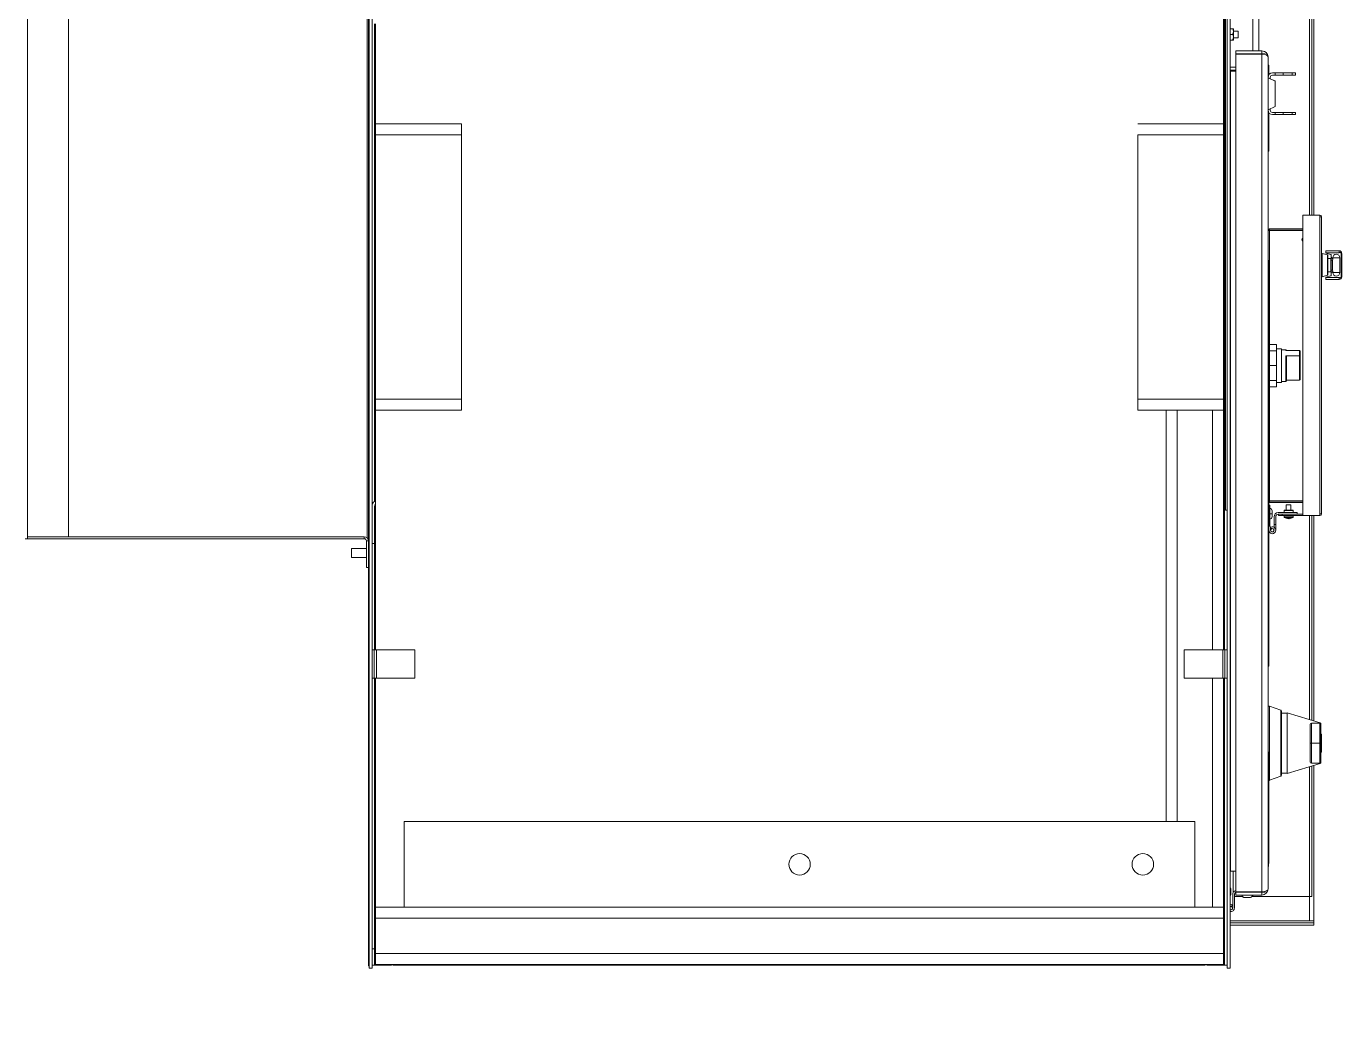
# Model space of a CAD drawing. Extents: x 1.3 to 36.8, y 1.2 to 24.4.
# Drawn here: x 14.9461 to 15.1856, y 10.9182 to 11.1018 of the extents above; entities that cross this region are included whole.
import ezdxf

# ---------------------------------------------------------------- set-up
doc = ezdxf.new("R2010")
doc.units = 0
doc.header["$LTSCALE"] = 96
doc.header["$MEASUREMENT"] = 0
doc.linetypes.add('DOT', pattern=[0.25, 0, -0.25])
doc.layers.add('E - Equipment New', color=7, linetype='Continuous')
doc.layers.add('NO PLOT - GRID', color=255, linetype='DOT', plot=False)

msp = doc.modelspace()

# ---------------------------------------------------------------- linework, layer by layer
at = {"layer": 'E - Equipment New', "color": 254, "linetype": 'Continuous', "lineweight": 15}
for p, q in [((15.00841825045119, 10.93075284882073), (15.00841825045119, 11.2789299433247)), ((15.00852241695585, 10.93036223111219), (15.00852241695585, 11.27932056714427)), ((15.00906929244213, 10.93036223111219), (15.00906929244213, 11.27932056714427)), ((15.16474637848483, 10.93036223111219), (15.16474637848483, 11.27932056714427)), ((15.16529325549887, 10.93036223111219), (15.16529325549887, 11.27932056714427)), ((15.16427762501251, 10.98830494156962), (15.16427762501251, 11.22137785821461)), ((15.17977889033594, 11.06741952293631), (15.17977889033594, 11.20286105794478)), ((15.18017293022715, 11.20298908729871), (15.18017293022715, 11.06741952293631)), ((15.18056354793569, 11.06741952293631), (15.18056354793569, 11.20311600902654)), ((14.9463088736962, 11.20119556585315), (14.9463088736962, 11.00848722724713)), ((14.95382189077029, 11.20080494088776), (14.95382189077029, 11.00887785717774)), ((15.16443387209592, 11.19598723279023), (15.16443387209592, 11.01369556928564)), ((15.1640953326745, 11.12567473367159), (15.1640953326745, 11.08400806458488)), ((15.16943387654184, 11.11238306781569), (15.16943387654184, 11.09729973044078)), ((15.1705276305699, 11.11238306781569), (15.1705276305699, 11.09729973044078)), ((15.00818942788696, 11.10432876532963), (15.00818942788696, 11.00864903537739)), ((15.00951200065986, 11.10223723116449), (15.00951200065986, 11.01529382637294)), ((15.00964220859971, 11.01535788229942), (15.00964220859971, 11.10223723116449)), ((15.00972033366918, 11.10223723116449), (15.00972033366918, 11.08400806458488)), ((15.16529325549887, 11.10130936744175), (15.16577553881485, 11.10130936744175)), ((15.16577553881485, 11.10130936744175), (15.16589856628213, 11.10130936744175)), ((15.16589856628213, 11.10130936744175), (15.16589856628213, 11.10079673669866)), ((15.16529325549887, 11.10028410595557), (15.16577553881485, 11.10028410595557)), ((15.16529325549887, 11.09925884446939), (15.16577553881485, 11.09925884446939)), ((15.16577553881485, 11.09925884446939), (15.16589856628213, 11.09925884446939)), ((15.16589856628213, 11.10089926773611), (15.16673825991259, 11.10089926773611)), ((15.16589856628213, 11.10079673669866), (15.16589856628213, 11.09977147521248)), ((15.16589856628213, 11.09977147521248), (15.16589856628213, 11.09925884446939)), ((15.16673825991259, 11.09966895028607), (15.16589856628213, 11.09966895028607)), ((15.16673825991259, 11.09966895028607), (15.16673825991259, 11.10089926773611)), ((15.1641213779291, 11.09486744465756), (15.1641213779291, 11.0968726481536)), ((15.1641213779291, 11.0968726481536), (15.16427762501251, 11.0968726481536)), ((15.16634012562424, 11.09729973044078), (15.17110574722295, 11.09729973044078)), ((15.16634012562424, 11.09729973044078), (15.16634012562424, 11.09675285953779)), ((15.16634012562424, 11.09675285953779), (15.16904845321772, 11.09675285953779)), ((15.16634012562424, 10.94423759300113), (15.16634012562424, 11.09671603440775)), ((15.17110574722295, 11.09671603440775), (15.16634012562424, 11.09671603440775)), ((15.16904845321772, 11.09675285953779), (15.17165262423699, 11.09675285953779)), ((15.16904845321772, 11.09675285953779), (15.16904845321772, 11.09671603440775)), ((15.17110574722295, 11.09729973044078), (15.17110574722295, 11.09675285953779)), ((15.17110574722295, 10.94423759300113), (15.17110574722295, 11.09671603440775)), ((15.17165262423699, 11.09675285953779), (15.17165262423699, 11.09664770075292)), ((15.17219950125102, 10.94474764488513), (15.17219950125102, 11.09620598252376)), ((15.1641213779291, 11.09572681583842), (15.1640953326745, 11.09572681583842)), ((15.16412137792909, 11.09486744465756), (15.16412137792909, 11.09051588271873)), ((15.16427762501251, 11.09486744465756), (15.1641213779291, 11.09486744465756)), ((15.16529325549887, 11.09432056764353), (15.16634012562424, 11.09432056764353)), ((15.16529325549887, 11.0937736906295), (15.16634012562424, 11.0937736906295)), ((15.17235574833443, 11.09469556553256), (15.17219950125102, 11.09469556553256)), ((15.17235574833443, 11.09294205135041), (15.17235574833443, 11.09469556553256)), ((15.16529325549887, 11.09361744354608), (15.16537137904057, 11.09361744354608)), ((15.16537137904057, 11.09361744354608), (15.16537137904057, 10.94799243627964)), ((15.16634012562424, 11.09361744354608), (15.16537137904057, 11.09361744354608)), ((15.17230367004732, 11.09339143282436), (15.17219950125102, 11.09339143282436)), ((15.17219950125102, 11.09241691741847), (15.17350158064961, 11.09180974887889)), ((15.17230367004732, 11.09286053007019), (15.17230367004732, 11.09339143282436)), ((15.17260960095666, 11.09222569073925), (15.17260960095666, 11.09246048913721)), ((15.17260960095666, 11.09223870725551), (15.17350158064961, 11.09182276539515)), ((15.17351627159096, 11.09328070077056), (15.17301971288438, 11.09328070077056)), ((15.17301971288438, 11.09287060106493), (15.17351627159096, 11.09287060106493)), ((15.17350158064961, 11.09182276539515), (15.17350158064961, 11.09180974887889)), ((15.17350158064961, 11.09180974887889), (15.17350158064961, 11.08716472255334)), ((15.17351627159096, 11.09287060106493), (15.17351627159096, 11.09328070077056)), ((15.1749662137254, 11.09328070077056), (15.17351627159096, 11.09328070077056)), ((15.17351627159096, 11.09287060106493), (15.1749662137254, 11.09287060106493)), ((15.1749662137254, 11.09287060106493), (15.1749662137254, 11.09328070077056)), ((15.17662269680655, 11.09328070077056), (15.1749662137254, 11.09328070077056)), ((15.1749662137254, 11.09287060106493), (15.17662269680655, 11.09287060106493)), ((15.17662269680655, 11.09287060106493), (15.17662269680655, 11.09328070077056)), ((15.17722328986654, 11.09328070077056), (15.17662269680655, 11.09328070077056)), ((15.17662269680655, 11.09287060106493), (15.17722328986654, 11.09287060106493)), ((15.17722328986654, 11.09287060106493), (15.17722328986654, 11.09328070077056)), ((15.1640953326745, 11.09051588271873), (15.16427762501251, 11.09051588271873)), ((15.1640953326745, 11.09050285398039), (15.16427762501251, 11.09050285398039)), ((15.16427762501251, 11.09008604435229), (15.1640953326745, 11.09008604435229)), ((15.1640953326745, 11.08888841485786), (15.16427762501251, 11.08888841485786)), ((15.16427762501251, 11.08847160522976), (15.1640953326745, 11.08847160522976)), ((15.16412137792909, 11.08847160522976), (15.16412137792909, 11.04116692073616)), ((15.17350158064961, 11.08716472255334), (15.17219950125102, 11.08655754179169)), ((15.17260960095666, 11.08651397007295), (15.17260960095666, 11.08674878069299)), ((15.17230367004732, 11.08167473488042), (15.17230367004732, 11.08611394136205)), ((15.17235574833443, 11.07907056386116), (15.17235574833443, 11.08603240785974)), ((15.17351627159096, 11.08610387036731), (15.17301971288438, 11.08610387036731)), ((15.17301971288438, 11.08569375843959), (15.17351627159096, 11.08569375843959)), ((15.17351627159096, 11.08569375843959), (15.17351627159096, 11.08610387036731)), ((15.17351627159096, 11.08610387036731), (15.1749662137254, 11.08610387036731)), ((15.1749662137254, 11.08569375843959), (15.17351627159096, 11.08569375843959)), ((15.1749662137254, 11.08610387036731), (15.1749662137254, 11.08569375843959)), ((15.1749662137254, 11.08610387036731), (15.17662269680655, 11.08610387036731)), ((15.17662269680655, 11.08569375843959), (15.1749662137254, 11.08569375843959)), ((15.17662269680655, 11.08569375843959), (15.17662269680655, 11.08610387036731)), ((15.17662269680655, 11.08610387036731), (15.17722328986654, 11.08610387036731)), ((15.17722328986654, 11.08569375843959), (15.17662269680655, 11.08569375843959)), ((15.17722328986654, 11.08610387036731), (15.17722328986654, 11.08569375843959)), ((15.02534533381282, 11.08400806458488), (15.00972033366918, 11.08400806458488)), ((15.00972033366918, 11.08202889412135), (15.00972033366918, 11.08400806458488)), ((15.02534533381282, 11.08202889412135), (15.00972033366918, 11.08202889412135)), ((15.00972033366918, 11.03390390021775), (15.00972033366918, 11.08202889412135)), ((15.02534533381282, 11.08202889412135), (15.02534533381282, 11.08400806458488)), ((15.02534533381282, 11.03390390021775), (15.02534533381282, 11.08202889412135)), ((15.1640953326745, 11.08400806458488), (15.1484703310031, 11.08400806458488)), ((15.1640953326745, 11.08202889412135), (15.1484703310031, 11.08202889412135)), ((15.1484703310031, 11.03390390021775), (15.1484703310031, 11.08202889412135)), ((15.1640953326745, 11.08202889412135), (15.1640953326745, 11.08400806458488)), ((15.1640953326745, 11.03390390021775), (15.1640953326745, 11.08202889412135)), ((15.17230367004732, 11.08167473488042), (15.17219950125102, 11.08167473488042)), ((15.17235574833443, 11.07907056386116), (15.17219950125102, 11.07907056386116)), ((15.18164823317965, 11.06741952293631), (15.17855886998914, 11.06741952293631)), ((15.17855886998914, 11.01273202930848), (15.17855886998914, 11.06741952293631)), ((15.18164823317965, 11.06741952293631), (15.18164823317965, 11.06712346746841)), ((15.18164823317965, 11.06712346746841), (15.18194428864755, 11.06712346746841)), ((15.18164823317965, 11.01302808477638), (15.18164823317965, 11.06712346746841)), ((15.18194428864755, 11.06712346746841), (15.18194428864755, 11.01302808477638)), ((15.17249477450573, 11.06490390089384), (15.17249477450573, 11.06465988704681)), ((15.17249477450573, 11.06490390089384), (15.17855886998914, 11.06490390089384)), ((15.17249477450573, 11.06465988704681), (15.17855886998914, 11.06465988704681)), ((15.17855886998914, 11.06462306191678), (15.17249477450573, 11.06462306191678)), ((15.17249477450573, 11.06462306191678), (15.17249477450573, 11.04384921529713)), ((15.18194428864755, 11.06041952160086), (15.18207450269845, 11.06041952160086)), ((15.18207450269845, 11.06041952160086), (15.18305439581998, 11.06015696685697)), ((15.18207450269845, 11.05830494270202), (15.18207450269845, 11.06041952160086)), ((15.1827515815413, 11.06090882039133), (15.18514741496796, 11.06090882039133)), ((15.1827515815413, 11.06057028096991), (15.1827515815413, 11.06090882039133)), ((15.1827515815413, 11.06057028096991), (15.18514741496796, 11.06057028096991)), ((15.1827515815413, 11.06057028096991), (15.1827515815413, 11.0604817442152)), ((15.18366377655621, 11.06023731481742), (15.1827515815413, 11.0604817442152)), ((15.18514741496796, 11.06090882039133), (15.18514741496796, 11.06057028096991)), ((15.18553804489857, 11.06044006691901), (15.18553804489857, 11.05616924404722)), ((15.18553804489857, 11.06044006691901), (15.18561616844028, 11.06044006691901)), ((15.18561616844028, 11.06044006691901), (15.18561616844028, 11.05616924404722)), ((15.17232970307984, 11.05913946639222), (15.17219950125102, 11.05913946639222)), ((15.17232970307984, 10.98532057827691), (15.17232970307984, 11.05913946639222)), ((15.18207450269845, 11.05619036380317), (15.18207450269845, 11.05830494270202)), ((15.18305439581998, 11.05830494270202), (15.18305439581998, 11.06015696685697)), ((15.18305439581998, 11.05645291854706), (15.18305439581998, 11.05830494270202)), ((15.18311616621732, 11.05830494270202), (15.18311616621732, 11.06007647223155)), ((15.18311616621732, 11.05950319552257), (15.18372554695355, 11.05951384095511)), ((15.18311616621732, 11.05653341317249), (15.18311616621732, 11.05830494270202)), ((15.18364605453877, 11.05939608120475), (15.18372554695355, 11.05943561963676)), ((15.18364605453877, 11.05939608120475), (15.18364605453877, 11.05721380419928)), ((15.18372554695355, 11.060156820192), (15.18372554695355, 11.05966974582026)), ((15.18372554695355, 11.05943561963676), (15.18372554695355, 11.05966974582026)), ((15.18372554695355, 11.05922781981572), (15.18372554695355, 11.05738206558832)), ((15.18395774204826, 11.05922781981572), (15.18372554695355, 11.05922781981572)), ((15.18395774204826, 11.05922781981572), (15.18395774204826, 11.05738206558832)), ((15.18399349163516, 11.05965881927986), (15.18525967478187, 11.05965881927986)), ((15.18399349163516, 11.05965881927986), (15.18399349163516, 11.05944235400339)), ((15.18525967478187, 11.05695049168637), (15.18525967478187, 11.05965881927986)), ((15.18207450269845, 11.05619036380317), (15.18194428864755, 11.05619036380317)), ((15.18305439581998, 11.05645291854706), (15.18207450269845, 11.05619036380317)), ((15.18514741496796, 11.05570049057489), (15.18275122710095, 11.05570049057489)), ((15.1827515815413, 11.05612756675103), (15.18366377655621, 11.05637199614881)), ((15.1827515815413, 11.05612756675103), (15.1827515815413, 11.05603902999632)), ((15.18514741496796, 11.05603902999632), (15.1827515815413, 11.05603902999632)), ((15.1827515815413, 11.05570049057489), (15.1827515815413, 11.05603902999632)), ((15.18372554695355, 11.05709603222684), (15.18311616621732, 11.05710668988146)), ((15.18372554695355, 11.05717426576727), (15.18364605453877, 11.05721380419928)), ((15.18372554695355, 11.05738206558832), (15.18395774204826, 11.05738206558832)), ((15.18372554695355, 11.05694013958377), (15.18372554695355, 11.05717426576727)), ((15.18372554695355, 11.05694013958377), (15.18372554695355, 11.05645249077423)), ((15.18399349163516, 11.05716753140065), (15.18399349163516, 11.05695049168637)), ((15.18399349163516, 11.05695049168637), (15.18525967478187, 11.05695049168637)), ((15.18514741496796, 11.05603902999632), (15.18514741496796, 11.05570049057489)), ((15.18553804489857, 11.05616924404722), (15.18561616844028, 11.05616924404722)), ((15.17245471052424, 11.04503410938316), (15.17232970307984, 11.04503410938316)), ((15.17245471052424, 11.03498202220422), (15.17245471052424, 11.04503410938316)), ((15.17245471052424, 11.04503410938316), (15.17245991713073, 11.04503410938316)), ((15.17245991713073, 11.04503410938316), (15.17245991713073, 11.04060532833662)), ((15.17376199652933, 11.04384921529713), (15.17245991713073, 11.04384921529713)), ((15.17376199652933, 11.04272417274173), (15.17376199652933, 11.04384921529713)), ((15.1640953326745, 11.04116692073616), (15.16427762501251, 11.04116692073616)), ((15.17376199652933, 11.04272417274173), (15.17245991713073, 11.04272417274173)), ((15.17376199652933, 11.04306796765798), (15.17467345821938, 11.04306796765798)), ((15.17376199652933, 11.04000807190473), (15.17376199652933, 11.04272417274173)), ((15.17467345821938, 11.03694817615149), (15.17467345821938, 11.04306796765798)), ((15.17467345821938, 11.04287264658163), (15.17545470585853, 11.04287264658163)), ((15.17545470585853, 11.04287264658163), (15.17545470585853, 11.04277626325092)), ((15.17792866282689, 11.04277626325092), (15.17545470585853, 11.04277626325092)), ((15.17792866282689, 11.04177124153087), (15.17545470585853, 11.04177124153087)), ((15.17545470585853, 11.04177124153087), (15.17545470585853, 11.03714348500576)), ((15.17558491990943, 11.03727368683457), (15.17558491990943, 11.04166548386404)), ((15.17792866282689, 11.04277626325092), (15.17792866282689, 11.04177124153087)), ((15.17792866282689, 11.04177124153087), (15.17792866282689, 11.03739406211027)), ((15.1780588768778, 11.04176984821363), (15.1780588768778, 11.0426231694644)), ((15.1780588768778, 11.03755606579384), (15.1780588768778, 11.04176984821363)), ((15.1640953326745, 11.03999504316639), (15.16427762501251, 11.03999504316639)), ((15.1640953326745, 11.0387190090224), (15.16427762501251, 11.0387190090224)), ((15.17245991713073, 11.04000807190473), (15.17245991713073, 11.04060532833662)), ((15.17376199652933, 11.04000807190473), (15.17245991713073, 11.04000807190473)), ((15.17245991713073, 11.03941080325077), (15.17245991713073, 11.04000807190473)), ((15.17245991713073, 11.03941080325077), (15.17245991713073, 11.03498202220422)), ((15.17376199652933, 11.03729197106774), (15.17376199652933, 11.04000807190473)), ((15.1640953326745, 11.03637525388286), (15.16427762501251, 11.03637525388286)), ((15.16412137792909, 11.03637525388286), (15.16412137792909, 11.02129712922549)), ((15.17376199652933, 11.03729197106774), (15.17245991713073, 11.03729197106774)), ((15.17376199652933, 11.03616691629025), (15.17376199652933, 11.03729197106774)), ((15.17467345821938, 11.03694817615149), (15.17376199652933, 11.03694817615149)), ((15.17545470585853, 11.03714348500576), (15.17467345821938, 11.03714348500576)), ((15.17792866282689, 11.03739406211027), (15.17558491990943, 11.03739406211027)), ((15.02534533381282, 11.03390390021775), (15.00972033366918, 11.03390390021775)), ((15.00972033366918, 11.03192472975423), (15.00972033366918, 11.03390390021775)), ((15.02534533381282, 11.03192472975423), (15.02534533381282, 11.03390390021775)), ((15.1640953326745, 11.03390390021775), (15.1484703310031, 11.03390390021775)), ((15.1484703310031, 11.03192472975423), (15.1484703310031, 11.03390390021775)), ((15.1640953326745, 11.03192472975423), (15.1640953326745, 11.03390390021775)), ((15.17245471052424, 11.03498202220422), (15.17232970307984, 11.03498202220422)), ((15.17245471052424, 11.03498202220422), (15.17245991713073, 11.03498202220422)), ((15.17376199652933, 11.03616691629025), (15.17245991713073, 11.03616691629025)), ((15.17249477450573, 11.03616691629025), (15.17249477450573, 11.0153930696706)), ((15.02534533381282, 11.03192472975423), (15.00972033366918, 11.03192472975423)), ((15.00972033366918, 11.03192472975423), (15.00972033366918, 10.98830494156962)), ((15.1640953326745, 11.03192472975423), (15.1484703310031, 11.03192472975423)), ((15.15367866081954, 11.03192472975423), (15.15367866081954, 10.95705493822682)), ((15.15565783128306, 11.03192472975423), (15.15565783128306, 10.95705493822682)), ((15.16211616221098, 11.03192472975423), (15.16211616221098, 10.98830494156962)), ((15.1640953326745, 11.03192472975423), (15.1640953326745, 10.98830494156962)), ((15.1640953326745, 11.02129712922549), (15.16427762501251, 11.02129712922549)), ((15.16427762501251, 11.01965649818339), (15.1640953326745, 11.01965649818339)), ((15.16412137792909, 11.01965649818339), (15.16412137792909, 10.98830494156962)), ((15.17855886998914, 11.0153930696706), (15.17249477450573, 11.0153930696706)), ((15.17249477450573, 11.01535624454057), (15.17855886998914, 11.01535624454057)), ((15.17249477450573, 11.01511223069354), (15.17249477450573, 11.01535624454057)), ((15.17249477450573, 11.01511223069354), (15.17855886998914, 11.01511223069354)), ((15.00951200065986, 11.0143466028739), (15.00951200065986, 11.00762785606626)), ((15.00964220859971, 10.98830494156962), (15.00964220859971, 11.01470081100316)), ((15.16474637848483, 11.01369556928564), (15.16443387209592, 11.01369556928564)), ((15.17232970307984, 11.01460701875362), (15.17251199541785, 11.01460701875362)), ((15.17251199541785, 11.01460701875362), (15.17251199541785, 11.01085021994215)), ((15.17295470363558, 11.01304452347531), (15.17295470363558, 11.01356185971959)), ((15.17295470363558, 11.01304452347531), (15.17295470363558, 11.01253030386169)), ((15.17329846188558, 11.01109139826639), (15.17329846188558, 11.01250990520852)), ((15.17361095605241, 11.01250990520852), (15.17361095605241, 11.01109139826639)), ((15.17407787621259, 11.01328931953552), (15.17751720647026, 11.01328931953552)), ((15.17751720647026, 11.01297681314661), (15.17407787621259, 11.01297681314661)), ((15.17413178781185, 11.01273202930848), (15.17413178781185, 11.01297681314661)), ((15.17478283362218, 11.01273202930848), (15.17413178781185, 11.01273202930848)), ((15.17478283362218, 11.01297681314661), (15.17478283362218, 11.01273202930848)), ((15.17855886998914, 11.01297681314661), (15.17478283362218, 11.01297681314661)), ((15.17855886998914, 11.01273202930848), (15.17478283362218, 11.01273202930848)), ((15.17511616643711, 11.01245948912442), (15.17511616643711, 11.01273202930848)), ((15.17511616643711, 11.01245948912442), (15.17679325594681, 11.01245948912442)), ((15.17514475388455, 11.01362765118157), (15.17521652194414, 11.01369941924116)), ((15.17514475388455, 11.01328931953552), (15.17514475388455, 11.01362765118157)), ((15.17514475388455, 11.01362765118157), (15.17676466849936, 11.01362765118157)), ((15.17514818828931, 11.01239642318649), (15.1767612340946, 11.01239642318649)), ((15.17669290043977, 11.01369941924116), (15.17521652194414, 11.01369941924116)), ((15.17552762279374, 11.01369941924116), (15.17552762279374, 11.01468515451741)), ((15.17552762279374, 11.01468515451741), (15.1763817873681, 11.01468515451741)), ((15.1763817873681, 11.01468515451741), (15.1763817873681, 11.01369941924116)), ((15.17669290043977, 11.01369941924116), (15.17676466849936, 11.01362765118157)), ((15.17676466849936, 11.01362765118157), (15.17676466849936, 11.01328931953552)), ((15.17679325594681, 11.01273202930848), (15.17679325594681, 11.01245948912442)), ((15.17751720647026, 11.01328931953552), (15.17751720647026, 11.01297681314661)), ((15.18164823317965, 11.01273202930848), (15.17855886998914, 11.01273202930848)), ((15.17977889033594, 10.97557038872058), (15.17977889033594, 11.01273202930848)), ((15.18017293022715, 11.01273202930848), (15.18017293022715, 10.97544992789031)), ((15.18056354793569, 10.97533049371485), (15.18056354793569, 11.01273202930848)), ((15.18164823317965, 11.01302808477638), (15.18194428864755, 11.01302808477638)), ((15.18164823317965, 11.01273202930848), (15.18164823317965, 11.01302808477638)), ((15.17236095494093, 11.01057056650695), (15.17232970307984, 11.01062469810367)), ((15.17236095494093, 11.01004973474751), (15.17236095494093, 11.01057056650695)), ((15.17251199541785, 11.01085021994215), (15.17267346132984, 11.01057056650695)), ((15.17267346132984, 11.01057056650695), (15.17267346132984, 11.01004973474751)), ((15.17279152663224, 11.01029438414275), (15.17273887390732, 11.01062381811384)), ((15.17329846188558, 11.01109139826639), (15.17361095605241, 11.01109139826639)), ((15.17329846188558, 11.01059100182637), (15.17329846188558, 11.01109139826639)), ((15.17361095605241, 11.01109139826639), (15.17361095605241, 11.01004973474751)), ((14.94591824987662, 11.00848722724713), (14.9463088736962, 11.00848722724713)), ((14.9463088736962, 11.00887785717774), (14.9463088736962, 11.00848722724713)), ((14.9463088736962, 11.00887785717774), (15.0076370005204, 11.00887785717774)), ((14.9463088736962, 11.00848722724713), (15.0076370005204, 11.00848722724713)), ((15.0076370005204, 11.00848722724713), (15.0076370005204, 11.00887785717774)), ((15.00802762586774, 11.00809660953859), (15.00841825045119, 11.00809660953859)), ((15.00802762586774, 11.00327889743068), (15.00802762586774, 11.00809660953859)), ((15.00831358284121, 11.00848722724713), (15.00841825045119, 11.00848722724713)), ((15.00906929244213, 11.00762785606626), (15.00951200065986, 11.00762785606626)), ((15.00951200065986, 11.00762785606626), (15.00951200065986, 10.98830494156962)), ((15.00534246293713, 11.00670328008331), (15.00802762586773, 11.00670328008331)), ((15.00534246293713, 11.00670328008331), (15.00534246293713, 11.00506285681659)), ((15.00802762586773, 11.00506285681659), (15.00534246293713, 11.00506285681659)), ((15.00841825045119, 11.00327889743068), (15.00802762586774, 11.00327889743068)), ((15.00906929244213, 10.98830494156962), (15.00945991702559, 10.98830494156962)), ((15.00945991702559, 10.98830494156962), (15.00945991702559, 10.9830965995311)), ((15.00945991702559, 10.98830494156962), (15.00985054237292, 10.98830494156962)), ((15.00985054237292, 10.98830494156962), (15.00985054237292, 10.9830965995311)), ((15.00985054237292, 10.98830494156962), (15.01688179232298, 10.98830494156962)), ((15.01688179232298, 10.98830494156962), (15.01688179232298, 10.9830965995311)), ((15.16396513084568, 10.98830494156962), (15.15693387764913, 10.98830494156962)), ((15.15693387764913, 10.9830965995311), (15.15693387764913, 10.98830494156962)), ((15.16396513084568, 10.9830965995311), (15.16396513084568, 10.98830494156962)), ((15.16396513084568, 10.98830494156962), (15.16435574855422, 10.98830494156962)), ((15.16474637848483, 10.98830494156962), (15.16435574855422, 10.98830494156962)), ((15.16435574855422, 10.9830965995311), (15.16435574855422, 10.98830494156962)), ((15.17232970307984, 10.98532057827691), (15.17219950125102, 10.98532057827691)), ((15.00906929244213, 10.9830965995311), (15.00945991702559, 10.9830965995311)), ((15.00985054237292, 10.9830965995311), (15.00945991702559, 10.9830965995311)), ((15.00951200065986, 10.9830965995311), (15.00951200065986, 10.93387786382151)), ((15.00964220859971, 10.93387786382151), (15.00964220859971, 10.9830965995311)), ((15.00972033366918, 10.9830965995311), (15.00972033366918, 10.94142993655541)), ((15.00985054237292, 10.9830965995311), (15.01688179232298, 10.9830965995311)), ((15.16396513084568, 10.9830965995311), (15.15693387764913, 10.9830965995311)), ((15.16211616221098, 10.9830965995311), (15.16211616221098, 10.94142993655541)), ((15.16435574855422, 10.9830965995311), (15.16396513084568, 10.9830965995311)), ((15.1640953326745, 10.9830965995311), (15.1640953326745, 10.94142993655541)), ((15.16412137792909, 10.9830965995311), (15.16412137792909, 10.94799243627964)), ((15.16427762501251, 10.93090912034831), (15.16427762501251, 10.9830965995311)), ((15.16474637848483, 10.9830965995311), (15.16435574855422, 10.9830965995311)), ((15.17247468140458, 10.97803920019284), (15.17452520437693, 10.97729287103908)), ((15.17247468140458, 10.96453177183013), (15.17247468140458, 10.97803920019284)), ((15.17452520437693, 10.97729287103908), (15.17452520437693, 10.96527810098388)), ((15.17466012392902, 10.97710017771015), (15.17466012392902, 10.96547076986865)), ((15.17466012392902, 10.97674500403649), (15.17568539763727, 10.97674500403649)), ((15.17568539763727, 10.9768219053701), (15.1816918660088, 10.9749855377009)), ((15.17568539763727, 10.96574906665287), (15.17568539763727, 10.9768219053701)), ((15.17988897461944, 10.97473613391615), (15.17988897461944, 10.97128713599241)), ((15.18009402447226, 10.97128713599241), (15.18009402447226, 10.9749411715469)), ((15.18163191670153, 10.9749411715469), (15.18009402447226, 10.9749411715469)), ((15.18163191670153, 10.9749411715469), (15.18163191670153, 10.97128713599241)), ((15.1816918660088, 10.9749855377009), (15.1816918660088, 10.97493222498361)), ((15.18183696655435, 10.97473613391615), (15.18183696655435, 10.97478944663345)), ((15.18183696655435, 10.97128713599241), (15.18183696655435, 10.97473613391615)), ((15.1819394975918, 10.97292589705612), (15.18183696655435, 10.97292589705612)), ((15.1819394975918, 10.96964505052268), (15.1819394975918, 10.97292589705612)), ((15.17226460827647, 10.96969557660551), (15.17219950125102, 10.96969557660551)), ((15.17226460827647, 10.96872159897117), (15.17226460827647, 10.96969557660551)), ((15.18009402447226, 10.97128713599241), (15.17988897461944, 10.97128713599241)), ((15.17988897461944, 10.97128713599241), (15.17988897461944, 10.97128383603055)), ((15.18009402447226, 10.97128383603055), (15.17988897461944, 10.97128383603055)), ((15.17988897461944, 10.97128383603055), (15.17988897461944, 10.96783483810681)), ((15.18009402447226, 10.97128383603055), (15.18009402447226, 10.97128713599241)), ((15.18009402447226, 10.97128713599241), (15.18163191670153, 10.97128713599241)), ((15.18163191670153, 10.97128383603055), (15.18009402447226, 10.97128383603055)), ((15.18009402447226, 10.96762980047607), (15.18009402447226, 10.97128383603055)), ((15.18163191670153, 10.97128713599241), (15.18163191670153, 10.97128383603055)), ((15.18183696655435, 10.97128713599241), (15.18163191670153, 10.97128713599241)), ((15.18183696655435, 10.97128383603055), (15.18163191670153, 10.97128383603055)), ((15.18163191670153, 10.97128383603055), (15.18163191670153, 10.96762980047607)), ((15.18183696655435, 10.97128383603055), (15.18183696655435, 10.97128713599241)), ((15.18183696655435, 10.96783483810681), (15.18183696655435, 10.97128383603055)), ((15.1819394975918, 10.96964505052268), (15.18183696655435, 10.96964505052268)), ((15.17219950125102, 10.96872159897117), (15.17226460827647, 10.96872159897117)), ((15.17226460827647, 10.96917474484607), (15.17232970307984, 10.96917474484607)), ((15.17226460827647, 10.94983618608575), (15.17226460827647, 10.96872159897117)), ((15.17226460827647, 10.96872159897117), (15.17232970307984, 10.96872159897117)), ((15.17232970307984, 10.96872159897117), (15.17232970307984, 10.96917474484607)), ((15.17232970307984, 10.94983618608575), (15.17232970307984, 10.96872159897117)), ((15.1816918660088, 10.96758543432206), (15.17568539763727, 10.96574906665287)), ((15.17977889033594, 10.94338307398642), (15.17977889033594, 10.96700058330239)), ((15.18009402447226, 10.96762980047607), (15.18163191670153, 10.96762980047607)), ((15.18017293022715, 10.96712104413265), (15.18017293022715, 10.94338307398642)), ((15.18056354793569, 10.93895599180913), (15.18056354793569, 10.96724047830812)), ((15.1816918660088, 10.96763874703935), (15.1816918660088, 10.96758543432206)), ((15.18183696655435, 10.96778152538951), (15.18183696655435, 10.96783483810681)), ((15.17452520437693, 10.96527810098388), (15.17247468140458, 10.96453177183013)), ((15.17568539763727, 10.96582596798647), (15.17466012392902, 10.96582596798647)), ((15.16412137792909, 10.94799243627964), (15.16427762501251, 10.94799243627964)), ((15.16412137792909, 10.94475546701696), (15.16412137792909, 10.94799243627964)), ((15.16537137904057, 10.94799243627964), (15.16529325549887, 10.94799243627964)), ((15.16537137904057, 10.94799243627964), (15.16634012562424, 10.94799243627964)), ((15.16585000795434, 10.94408344811564), (15.16585000795434, 10.94799243627964)), ((15.1640953326745, 10.94475546701696), (15.16427762501251, 10.94475546701696)), ((15.16427762501251, 10.94378151382679), (15.1640953326745, 10.94378151382679)), ((15.16412137792909, 10.93090912034831), (15.16412137792909, 10.94378151382679)), ((15.16542345732769, 10.94426849042188), (15.16542345732769, 10.94478580222199)), ((15.16542345732769, 10.94426849042188), (15.16542345732769, 10.94375425858618)), ((15.16576720335562, 10.941273689472), (15.16576720335562, 10.94373384771092)), ((15.16607970974452, 10.94373384771092), (15.16607970974452, 10.941273689472)), ((15.16756155151036, 10.94338307398642), (15.16607970974452, 10.94338307398642)), ((15.16634012562424, 10.94423759300113), (15.17110574722295, 10.94423759300113)), ((15.16904845321772, 10.94420078009318), (15.16634012562424, 10.94420078009318)), ((15.16634012562424, 10.94365389085706), (15.16634012562424, 10.94420078009318)), ((15.17110574722295, 10.94365389085706), (15.16634012562424, 10.94365389085706)), ((15.1689442966435, 10.94321118263933), (15.16790262090255, 10.94321118263933)), ((15.16904845321772, 10.94423759300113), (15.16904845321772, 10.94420078009318)), ((15.16904845321772, 10.94420078009318), (15.17165262423699, 10.94420078009318)), ((15.17978230029653, 10.94338307398642), (15.1692975147842, 10.94338307398642)), ((15.16941164457651, 10.94338307398642), (15.16941164457651, 10.94365389085706)), ((15.17110574722295, 10.94365389085706), (15.17110574722295, 10.94420078009318)), ((15.17165262423699, 10.94430593887804), (15.17165262423699, 10.94420078009318)), ((15.17978230029653, 10.93895599180913), (15.17978230029653, 10.94338307398642)), ((15.18017293022715, 10.94338307398642), (15.17978230029653, 10.94338307398642)), ((15.00972033366918, 10.94142993655541), (15.01492866730502, 10.94142993655541)), ((15.00972033366918, 10.94142993655541), (15.00972033366918, 10.93945076609189)), ((15.15888700285806, 10.94142993655541), (15.1640953326745, 10.94142993655541)), ((15.1640953326745, 10.94142993655541), (15.1640953326745, 10.93945076609189)), ((15.16567543997152, 10.94185841827087), (15.16556507458015, 10.94156606609351)), ((15.00972033366918, 10.93945076609189), (15.1640953326745, 10.93945076609189)), ((15.00972033366918, 10.93945076609189), (15.00972033366918, 10.93299244738605)), ((15.1640953326745, 10.93945076609189), (15.1640953326745, 10.93299244738605)), ((15.17978230029653, 10.93895599180913), (15.16529325549887, 10.93895599180913)), ((15.16529325549887, 10.93856534965643), (15.18056354793569, 10.93856534965643)), ((15.16529325549887, 10.9381747319479), (15.18056354793569, 10.9381747319479)), ((15.17978230029653, 10.93895599180913), (15.18056354793569, 10.93895599180913)), ((15.18056354793569, 10.9381747319479), (15.18056354793569, 10.93856534965643)), ((15.00906929244213, 10.93387786382151), (15.00951200065986, 10.93387786382151)), ((15.00964220859971, 10.93387786382151), (15.00951200065986, 10.93387786382151)), ((15.00951200065986, 10.93387786382151), (15.00951200065986, 10.93090912034831)), ((15.00972033366918, 10.93387786382151), (15.00964220859971, 10.93387786382151)), ((15.00906929244213, 10.93090912034831), (15.00951200065986, 10.93090912034831)), ((15.01005887538225, 10.93090912034831), (15.00951200065986, 10.93090912034831)), ((15.00972033366918, 10.93299244738605), (15.1640953326745, 10.93299244738605)), ((15.00972033366918, 10.93299244738605), (15.00972033366918, 10.93101327692253)), ((15.00972033366918, 10.93101327692253), (15.1640953326745, 10.93101327692253)), ((15.01005887538225, 10.93101327692253), (15.01005887538225, 10.93090912034831)), ((15.01005887538225, 10.93090912034831), (15.0125979378483, 10.93090912034831)), ((15.0125979378483, 10.93090912034831), (15.0125979378483, 10.93101327692253)), ((15.01287137559143, 10.93090912034831), (15.01287137559143, 10.93101327692253)), ((15.01287137559143, 10.93090912034831), (15.06115262498113, 10.93090912034831)), ((15.06505887539898, 10.93090912034831), (15.06115262498113, 10.93090912034831)), ((15.06505887539898, 10.93090912034831), (15.08019429106101, 10.93090912034831)), ((15.08019429106101, 10.93090912034831), (15.08019429106101, 10.93101327692253)), ((15.08019429106101, 10.93090912034831), (15.08181148015176, 10.93090912034831)), ((15.08181148015176, 10.93101327692253), (15.08181148015176, 10.93090912034831)), ((15.08181148015176, 10.93090912034831), (15.08194168809161, 10.93090912034831)), ((15.08194168809161, 10.93090912034831), (15.08194168809161, 10.93101327692253)), ((15.08233231191119, 10.93090912034831), (15.08194168809161, 10.93090912034831)), ((15.08233231191119, 10.93101327692253), (15.08233231191119, 10.93090912034831)), ((15.08233231191119, 10.93090912034831), (15.08246251985106, 10.93090912034831)), ((15.08246251985106, 10.93090912034831), (15.08246251985106, 10.93101327692253)), ((15.08246251985106, 10.93090912034831), (15.0840927315691, 10.93090912034831)), ((15.0840927315691, 10.93101327692253), (15.0840927315691, 10.93090912034831)), ((15.0840927315691, 10.93090912034831), (15.08422293950896, 10.93090912034831)), ((15.08422293950896, 10.93090912034831), (15.08422293950896, 10.93101327692253)), ((15.08461356332854, 10.93090912034831), (15.08422293950896, 10.93090912034831)), ((15.08461356332854, 10.93101327692253), (15.08461356332854, 10.93090912034831)), ((15.08461356332854, 10.93090912034831), (15.0847437712684, 10.93090912034831)), ((15.0847437712684, 10.93090912034831), (15.0847437712684, 10.93101327692253)), ((15.0847437712684, 10.93090912034831), (15.08637397687541, 10.93090912034831)), ((15.08637397687541, 10.93101327692253), (15.08637397687541, 10.93090912034831)), ((15.08637397687541, 10.93090912034831), (15.08650419092631, 10.93090912034831)), ((15.08650419092631, 10.93090912034831), (15.08650419092631, 10.93101327692253)), ((15.08689481474589, 10.93090912034831), (15.08650419092631, 10.93090912034831)), ((15.08689481474589, 10.93101327692253), (15.08689481474589, 10.93090912034831)), ((15.08689481474589, 10.93090912034831), (15.08702502268574, 10.93090912034831)), ((15.08702502268574, 10.93090912034831), (15.08702502268574, 10.93101327692253)), ((15.08702502268574, 10.93090912034831), (15.08865522829275, 10.93090912034831)), ((15.08865522829275, 10.93101327692253), (15.08865522829275, 10.93090912034831)), ((15.08865522829275, 10.93090912034831), (15.08878543623261, 10.93090912034831)), ((15.08878543623261, 10.93090912034831), (15.08878543623261, 10.93101327692253)), ((15.08917606005219, 10.93090912034831), (15.08878543623261, 10.93090912034831)), ((15.08917606005219, 10.93101327692253), (15.08917606005219, 10.93090912034831)), ((15.08917606005219, 10.93090912034831), (15.08930627410309, 10.93090912034831)), ((15.08930627410309, 10.93090912034831), (15.08930627410309, 10.93101327692253)), ((15.08930627410309, 10.93090912034831), (15.09093647971009, 10.93090912034831)), ((15.09093647971009, 10.93101327692253), (15.09093647971009, 10.93090912034831)), ((15.09093647971009, 10.93090912034831), (15.09106668764996, 10.93090912034831)), ((15.09106668764996, 10.93090912034831), (15.09106668764996, 10.93101327692253)), ((15.09145731146953, 10.93090912034831), (15.09106668764996, 10.93090912034831)), ((15.09145731146953, 10.93101327692253), (15.09145731146953, 10.93090912034831)), ((15.09145731146953, 10.93090912034831), (15.09158751940939, 10.93090912034831)), ((15.09158751940939, 10.93090912034831), (15.09158751940939, 10.93101327692253)), ((15.09158751940939, 10.93090912034831), (15.09321512782419, 10.93090912034831)), ((15.09321512782419, 10.93090912034831), (15.09321512782419, 10.93101327692253)), ((15.09321512782419, 10.93090912034831), (15.09630887263074, 10.93090912034831)), ((15.09630887263074, 10.93101327692253), (15.09630887263074, 10.93090912034831)), ((15.14578803644213, 10.93090912034831), (15.09630887263074, 10.93090912034831)), ((15.14578803644213, 10.93101327692253), (15.14578803644213, 10.93090912034831)), ((15.14578803644213, 10.93090912034831), (15.16076200452527, 10.93090912034831)), ((15.16076200452527, 10.93090912034831), (15.16076200452527, 10.93101327692253)), ((15.16103543692125, 10.93101327692253), (15.16103543692125, 10.93090912034831)), ((15.16103543692125, 10.93090912034831), (15.16357450091506, 10.93090912034831)), ((15.16357450091506, 10.93090912034831), (15.16357450091506, 10.93101327692253)), ((15.16412137792909, 10.93090912034831), (15.16357450091506, 10.93090912034831)), ((15.1640953326745, 10.93299244738605), (15.1640953326745, 10.93101327692253)), ((15.16427762501251, 10.93090912034831), (15.16412137792909, 10.93090912034831)), ((15.16474637848483, 10.93090912034831), (15.16427762501251, 10.93090912034831)), ((15.00852241695585, 10.93075284882073), (15.00841825045119, 10.93075284882073)), ((15.00852241695585, 10.93036223111219), (15.00906929244213, 10.93036223111219)), ((15.16474637848483, 10.93036223111219), (15.16529325549887, 10.93036223111219))]:
    msp.add_line(p, q, dxfattribs=at)
at = {"layer": 'E - Equipment New', "color": 7, "linetype": 'Continuous', "lineweight": 15}
for p, q in [((15.15888700285806, 10.95705493822682), (15.01492866730502, 10.95705493822682)), ((15.01492866730502, 10.94142993655541), (15.01492866730502, 10.95705493822682)), ((15.15888700285806, 10.94142993655541), (15.15888700285806, 10.95705493822682)), ((15.17226460827647, 10.94983618608575), (15.17219950125102, 10.94983618608575)), ((15.17219950125102, 10.94886223289558), (15.17226460827647, 10.94886223289558)), ((15.17226460827647, 10.94886223289558), (15.17226460827647, 10.94983618608575)), ((15.17226460827647, 10.94983618608575), (15.17232970307984, 10.94983618608575)), ((15.17226460827647, 10.94938306465502), (15.17232970307984, 10.94938306465502)), ((15.17232970307984, 10.94938306465502), (15.17232970307984, 10.94983618608575)), ((15.15888700285806, 10.94142993655541), (15.01492866730502, 10.94142993655541))]:
    msp.add_line(p, q, dxfattribs=at)
at = {"layer": 'E - Equipment New', "color": 254, "linetype": 'Continuous', "lineweight": 15, "flags": 128}
for points in [[(15.16577553881485, 11.10130936744175), (15.16589706296616, 11.10085125940197), (15.16589856628213, 11.10079673669866)], [(15.16589856628213, 11.10079673669866), (15.16581615278999, 11.10038219426658), (15.16577553881485, 11.10028410595557)], [(15.16577553881485, 11.10028410595557), (15.16589706296616, 11.09982599791579), (15.16589856628213, 11.09977147521248)], [(15.16589856628213, 11.09977147521248), (15.16581615278999, 11.09935692666936), (15.16577553881485, 11.09925884446939)], [(15.18514741496796, 11.06090882039133), (15.18524898046101, 11.06089768607555), (15.18531110529869, 11.06087931628782), (15.18539826095826, 11.06083606234318), (15.18550048644368, 11.0607484055783), (15.18551296518837, 11.06073349463949), (15.18551454183682, 11.06073151466236), (15.1855145540589, 11.06073151466236), (15.1855145540589, 11.06073151466236), (15.1855145540589, 11.06073151466236), (15.18551456628098, 11.06073150244029), (15.18551457850307, 11.06073149021821), (15.18551460294723, 11.06073145355196), (15.18551465183555, 11.06073139244156), (15.18551476183428, 11.06073125799866), (15.18551496960966, 11.06073098911289), (15.18551538516041, 11.0607304635634), (15.18551620403984, 11.06072941246444), (15.18551784179869, 11.06072732248859), (15.18552103176183, 11.06072316698105), (15.185527093914, 11.0607149659647), (15.18553808156481, 11.06069911392565), (15.18555588913682, 11.06067001315081), (15.18558755654868, 11.06060133727771), (15.18560852963966, 11.0605243748337), (15.18561616844028, 11.06044006691901)], [(15.18514741496796, 11.06057028096991), (15.18516424477348, 11.06057347093305), (15.18517062469976, 11.06057611090254), (15.18517436465654, 11.06057785866012), (15.18517635685575, 11.0605788364266), (15.18517739573263, 11.06057934975401), (15.18517792128211, 11.06057961863979), (15.18517819016789, 11.06057975308267), (15.18517831238871, 11.06057982641516), (15.18517838572119, 11.06057985085932), (15.18517842238743, 11.06057987530349), (15.18517843460952, 11.06057987530349), (15.18517844683159, 11.06057988752557), (15.18517844683159, 11.06057988752557), (15.18517844683159, 11.06057988752557), (15.18525787813597, 11.0606144637927), (15.18531480858923, 11.06062394812755), (15.1853737312417, 11.06061973150961), (15.18543171279393, 11.06060000507088), (15.18548370552647, 11.0605632777175), (15.18552286507398, 11.06050871834795), (15.18553410938849, 11.06047547428764), (15.18553804489857, 11.06044006691901)], [(15.18372554695355, 11.05922781981572), (15.18370458608465, 11.05935103061421), (15.18369268177776, 11.05937057372171), (15.18367849194173, 11.05938491022272), (15.18366270101309, 11.05939351456774), (15.18365443888633, 11.05939556787735), (15.18364605453877, 11.05939608120475)], [(15.18364605453877, 11.05721380419928), (15.18365449999674, 11.05721431752668), (15.18366278656765, 11.05721637083629), (15.18367852860797, 11.05722493851507), (15.18369263288944, 11.05723921390567), (15.18370458608465, 11.05725885478983), (15.18372554695355, 11.05738206558832)], [(15.18395742427415, 11.05738206558832), (15.18398445951731, 11.05722158966488), (15.18399123055018, 11.0571812567976), (15.18399292941943, 11.05717107580413), (15.18399335719227, 11.05716847250088), (15.183993467191, 11.05716780028643), (15.18399349163516, 11.05716755584481), (15.18399349163516, 11.05716753140065)], [(15.18553804489857, 11.05616924404722), (15.18553410938849, 11.05613383667858), (15.18552286507398, 11.05610059261828), (15.18548370552647, 11.05604603324873), (15.18543171279393, 11.05600930589534), (15.1853737312417, 11.05598957945662), (15.18531480858923, 11.05598536283868), (15.18525787813597, 11.05599484717353), (15.18520455319659, 11.056015893597), (15.18517844683159, 11.05602942344066), (15.18516424477348, 11.05603584003318), (15.18514741496796, 11.05603902999632)], [(15.17792866282689, 11.04277626325092), (15.17796526795947, 11.04277015221042), (15.17799753425329, 11.04275331018282), (15.17802491171472, 11.04272664160209), (15.17804696034882, 11.04268756760915), (15.1780584857712, 11.04263503710505), (15.1780588768778, 11.04262414723088), (15.1780588768778, 11.0426231694644)], [(15.17584867241726, 11.01214132391201), (15.17584905130177, 11.01214571163908), (15.17584957685125, 11.01215167601461), (15.17585024906571, 11.0121592048165), (15.17585105572305, 11.01216828582268), (15.17585198460121, 11.01217891903314), (15.17585306014434, 11.01219109222581), (15.17585427013036, 11.01220476873444), (15.17585561455927, 11.01221996078112)], [(15.17605379560257, 11.01221996078112), (15.17605514003148, 11.01220476873444), (15.17605635001749, 11.01219109222581), (15.17605742556062, 11.01217891903314), (15.17605836666086, 11.01216828582268), (15.1760591733182, 11.0121592048165), (15.17605983331058, 11.01215167601461), (15.17606035886006, 11.01214571163908), (15.17606074996665, 11.01214132391201)], [(15.16529325549887, 10.94509890749286), (15.16538471333094, 10.94495568914779), (15.16542345732769, 10.94478932218131)], [(15.16542345732769, 10.94374765866244), (15.16538471333094, 10.9435812672518), (15.16529325549887, 10.94343804890672)]]:
    msp.add_lwpolyline(points, dxfattribs=at)
at = {"layer": 'E - Equipment New', "color": 254, "linetype": 'Continuous', "lineweight": 15, "extrusion": (-3.491483361109382e-15, -1.068958480614712e-30, -1)}
msp.add_circle((-15.17298595845483, 11.01004973320144), 0.0003124999990106663, dxfattribs=at)
at = {"layer": 'E - Equipment New', "color": 7, "linetype": 'Continuous', "lineweight": 15, "extrusion": (-3.491483361109382e-15, -3.544019018807706e-16, -1)}
for centre in [(-15.0869078337273, 10.94924244172718), (-15.14940783352943, 10.94924244172718)]:
    msp.add_circle(centre, 0.00195312499381659, dxfattribs=at)
at = {"layer": 'E - Equipment New', "color": 254, "linetype": 'Continuous', "lineweight": 15}
for centre, radius, start, end in [((15.17110575012745, 11.09620598292866), 0.001093749996560166, 0, 90), ((15.16521512514605, 11.09486744126615), 0.00109374999653734, 180, 211.0027191341779), ((15.17301971009514, 11.09246049409541), 0.000820209971161679, 90, 180), ((15.17301971009514, 11.0924604940954), 0.0004101049855882594, 90, 179.999999999895), ((15.17301971009514, 11.08651397180452), 0.0008202099711616419, 180.000000000105, 270), ((15.17301971009514, 11.08651397180452), 0.0004101049855882594, 180.0000000002076, 270), ((15.18164823697072, 11.06712346989739), 0.0002960547890889751, 0, 90), ((15.18164823697072, 11.06712346989739), 5.126312319727418e-05, 0, 90), ((15.17249477571361, 11.06460862410483), 0.0002952755896163881, 90, 180), ((15.17249477571361, 11.06460862410483), 5.126312319732601e-05, 90, 163.8808174032798), ((15.17870991677005, 11.06295077470063), 0.0003255208323027935, 117.6455229478403, 242.3544770521597), ((15.1836422084211, 11.06015682404024), 8.333333306951592e-05, 0, 75.0000000000085), ((15.18462658341798, 11.05965882263969), 0.0006330857157636627, 0, 180), ((15.18303283342303, 11.06007646705195), 8.333333306953568e-05, 0, 74.99999999978633), ((15.18363116037524, 11.05928897711169), 0.0003934570025047437, 22.94321798373802, 75.4096849130582), ((15.17912890173005, 11.0601841535902), 0.004922316959225761, 348.7970247851326, 351.3324296447268), ((15.18303283342303, 11.05653341571206), 8.333333306953568e-05, 285.0000000000928, 0), ((15.1836422084211, 11.05645248791439), 8.333333306949868e-05, 284.9999999999915, 0), ((15.18363114720393, 11.05732093409676), 0.0003934791913455591, 284.587811281092, 337.0540694379086), ((15.18462658341798, 11.05695048931493), 0.0006330857157636257, 180, 0), ((15.18514739282331, 11.05616926798586), 0.0004687774114895653, 270, 359.9970741270918), ((15.17546231790286, 11.0416447926565), 0.0001266777843524638, 9.400658572426849, 93.44496795694877), ((15.17545470844702, 11.04274244143127), 0.0001302083329211538, 15.05669096492287, 90), ((15.17798042524308, 11.04012223829847), 0.001649815446699, 87.0370455333049, 91.7979312626552), ((15.17545470844702, 11.03727369144858), 0.0001302083329211356, 270, 0), ((15.17790744349828, 11.03754296813214), 0.0001519987406935553, 281.5778254886525, 4.943281398793943), ((15.01005887563726, 11.01434660818774), 0.001093749996537277, 108.0305353932764, 154.7912347031766), ((15.01005887563726, 11.01434660818774), 0.000546874998268592, 128.2466198781477, 180), ((15.17249477571361, 11.01540750877503), 0.0002952755896163704, 236.0114112929147, 270), ((15.17249477571361, 11.01540750877503), 5.126312319727418e-05, 196.1192317893133, 270), ((15.17243498556094, 11.01353207235026), 0.0005207827066092864, 3.664233312416878, 81.49294286887275), ((15.17243498556094, 11.01255697460038), 0.000520782706615002, 278.5070571251209, 356.335766686224), ((15.17407787365449, 11.01250990132387), 0.0007794152006471976, 90, 180), ((15.17407787365449, 11.01250990132387), 0.0004669152016365684, 90, 180), ((15.17519429178117, 11.01245948989544), 7.812499975270358e-05, 180, 233.8332387955959), ((15.17595470844543, 11.01349973319052), 0.001366666662339971, 233.8332387955959, 249.8144372599724), ((15.17595470844543, 11.01349973319052), 0.001366666662339993, 290.1855627400276, 306.1667612044041), ((15.1767151251097, 11.01245948989544), 7.812499975268025e-05, 306.1667612044041, 0), ((15.18164823697072, 11.0130280796487), 5.126312319731119e-05, 270, 0), ((15.18164823697072, 11.0130280796487), 0.0002960547890890121, 270, 0), ((15.17298595845483, 11.01004973320144), 0.0006249999980213151, 180, 113.2863451144237), ((15.17298595845483, 11.01004973320144), 0.0006249999980213737, 113.2863451144237, 120.9366005421845), ((15.17298595845483, 11.01004973320144), 0.0003124999990106663, 180, 128.4746224026694), ((15.1753513703734, 11.01232314244871), 0.0001692296942756514, 321.1567872330044, 322.4311935667453), ((15.17595444371827, 11.01350769849351), 0.001370463960124826, 249.9905705564187, 265.5726838728844), ((15.17595470779187, 11.01387565480577), 0.001658656737249036, 266.57493514098, 273.42506485902), ((15.17595500230139, 11.0135075369429), 0.001370304074147896, 274.4284760414869, 290.0108121619809), ((15.17632411918205, 11.01213739687037), 0.000129523666286066, 37.92337826865354, 39.60138855684), ((15.00763700064493, 11.00809660820752), 0.0007812499975267397, 0, 90), ((15.00763700064493, 11.00809660820752), 0.0003906249987634069, 0, 90), ((15.17240455261678, 10.97784651644783), 0.0002050524927891337, 70.00000000000793, 180), ((15.17445507754468, 10.97710018640946), 0.0002050524927891509, 0, 70.00000000000793), ((15.18009402109638, 10.97473612184707), 0.0002050524927891337, 90, 180), ((15.1816319147923, 10.97473612184707), 0.0002050524927891707, 0, 90), ((15.1816319147923, 10.97478944347685), 0.0002050524927891707, 0, 72.99999999996474), ((15.18009402109638, 10.96783484252334), 0.0002050524927891707, 180, 270), ((15.1816319147923, 10.96783484252334), 0.0002050524927891337, 270, 0), ((15.1816319147923, 10.96778152089356), 0.0002050524927891554, 286.9999999999325, 0), ((15.17240455261678, 10.96472444792258), 0.0002050524927891655, 248.5924173240346, 290.0000000000973), ((15.17445507754468, 10.96547077796096), 0.0002050524927891462, 289.9999999999921, 0), ((15.16654662367828, 10.94373385987484), 0.0007794152006472226, 105.3634083921007, 180), ((15.16654662367828, 10.94373385987484), 0.0004669152016365807, 116.2482518144951, 180), ((15.17110575012746, 10.94474765007481), 0.001093749996537295, 270, 1.250644993585839e-09), ((15.16545470847863, 10.94127369175241), 0.0006249999980213209, 69.31917259151774, 104.9711909957248), ((15.16545470847863, 10.94127369175241), 0.0003124999990106537, 238.8910774900916, 90), ((15.16545470847863, 10.94127369175241), 0.0003124999990106695, 90, 121.1089225099084), ((15.16545470847863, 10.94127369175241), 0.0003124999990106695, 69.31917259151774, 121.1089225099084), ((15.16545470847863, 10.94127369175241), 0.0003124999990106537, 238.8910774900916, 0), ((15.16545470847863, 10.94127369175241), 0.0006249999980213031, 255.0288090042752, 0), ((15.16545470847863, 10.94127369175241), 0.0006249999980213696, 60.00000000000134, 69.31917259151774), ((15.20502205338447, 10.93874083334793), 0.02445945179171891, 179.4959890823169, 180.4110705848859), ((15.0611526254755, 10.9315601501165), 0.0006510416646055486, 237.1401196214165, 270), ((15.06505887546314, 10.9315601501165), 0.0006510416646055486, 270, 302.8598803785835)]:
    msp.add_arc(centre, radius, start, end, dxfattribs=at)
at = {"layer": 'E - Equipment New', "color": 254, "linetype": 'Continuous', "lineweight": 15, "extrusion": (0, 0, -1)}
for centre, major_axis, ratio, start_param, end_param in [((15.17110575012745, 11.09620598292866), (0.001093749996537258, 3.348643580816955e-19), 0.4663282485193967, 4.712388980384899, 6.283185307179586), ((15.17249477571361, 11.06460862410483), (0.0002952755896163881, 9.040207642251426e-20), 0.04888533165605458, 3.141592653589791, 4.712388980384691), ((15.17249477571361, 11.01540750877503), (0.0002952755896163881, 9.040207642251426e-20), 0.04888533165605458, 1.570796326794897, 2.164009107838006), ((15.17110575012746, 10.94474765007483), (0.001093749996537295, 3.348643580817067e-19), 0.4663282485251838, 0, 1.570796326794694)]:
    msp.add_ellipse(centre, major_axis=major_axis, ratio=ratio, start_param=start_param, end_param=end_param, dxfattribs=at)
at = {"layer": 'E - Equipment New', "color": 254, "linetype": 'Continuous', "lineweight": 15}
for points, knots in [([(15.17295470363558, 11.01304452347531), (15.17294364365933, 11.01304452347531), (15.17292086434739, 11.01304452347531), (15.17280450086368, 11.01304452347531), (15.17266180991196, 11.01304452347531), (15.17256096003983, 11.01304452347531), (15.17251199541785, 11.01304452347531)], [0, 0, 0, 0, 0.2727558569112757, 0.5617725220772084, 0.7872318293925468, 0.9999999999999999, 0.9999999999999999, 0.9999999999999999, 0.9999999999999999]), ([(15.16542345732769, 10.94426849042188), (15.16541401010871, 10.94426849042188), (15.16539765797978, 10.94426849042188), (15.16532425212456, 10.94426849042188), (15.16529325549887, 10.94426849042188)], [0, 0, 0, 0, 0.5777363318541366, 1, 1, 1, 1]), ([(15.16742085091397, 10.94365389085706), (15.16743725977361, 10.94359122848881), (15.16747105708305, 10.94346216288058), (15.16759981809218, 10.94332060666156), (15.16775035684354, 10.94323387734619), (15.16785285507144, 10.94321860015438), (15.16790262090255, 10.94321118263933)], [0, 0, 0, 0, 0.2727526887200778, 0.5617884010352606, 0.7872356930138981, 0.9999999999999999, 0.9999999999999999, 0.9999999999999999, 0.9999999999999999]), ([(15.1689442966435, 10.94321118263933), (15.16900812177231, 10.94322224799168), (15.16913957601169, 10.94324503819207), (15.16929150484926, 10.94336139279921), (15.16939058568668, 10.94350409853933), (15.16941447083489, 10.94360493609224), (15.16942606663208, 10.94365389085706)], [0, 0, 0, 0, 0.2727653757121803, 0.561787585240301, 0.7872559866350418, 1, 1, 1, 1])]:
    msp.add_open_spline(points, degree=3, knots=knots, dxfattribs=at)
at = {"layer": 'NO PLOT - GRID'}
msp.add_line((15.09392275602113, 24.28712472144028), (15.09392275602113, 1.262124721440276), dxfattribs=at)

doc.saveas('drawing.dxf')
